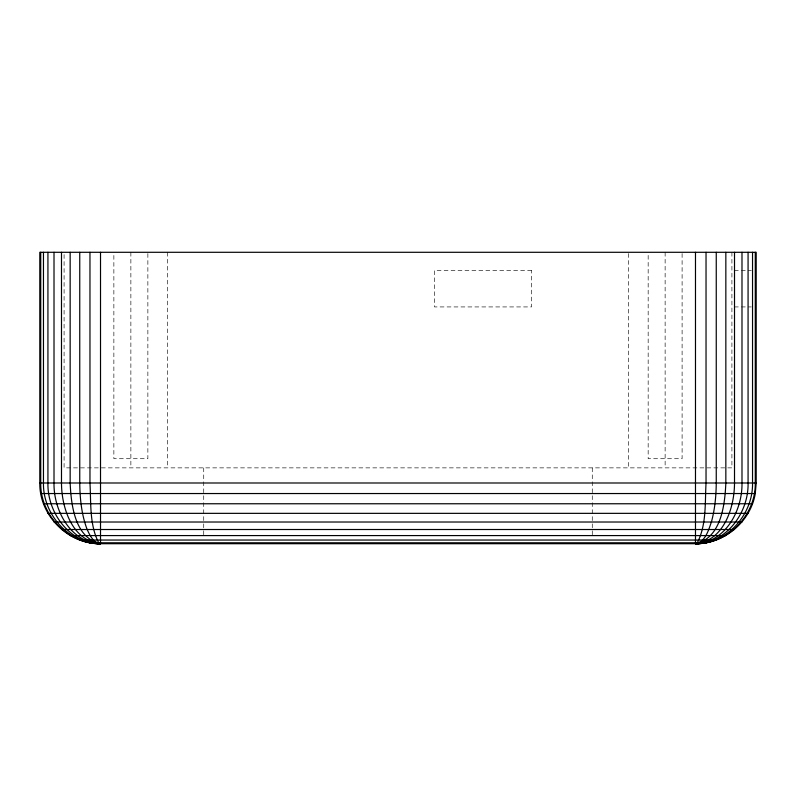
<?xml version="1.0" encoding="UTF-8"?>
<svg xmlns="http://www.w3.org/2000/svg" width="796" height="796" viewBox="0 0 796 796"><rect width="100%" height="100%" fill="white"/><g stroke="black" fill="none" stroke-linecap="round" stroke-linejoin="round"><path stroke-width="0.6" stroke-dasharray="3.98 2.98" d="M734.34 270.501L751.344 270.501M734.34 306.928L751.344 306.928M731.912 252.292L731.912 467.869L64.088 467.869L64.088 253.526M682.102 253.536L682.102 458.715L648.163 458.715L648.163 253.536M665.128 252.292L665.128 467.869M628.701 253.526L628.701 467.869M592.274 467.869L592.274 522.574M592.274 523.818L592.274 536.245M203.726 467.869L203.726 522.574M203.726 523.818L203.726 536.245M167.299 252.292L167.299 467.869M147.867 253.536L147.867 458.715L113.868 458.715L113.868 253.536M130.872 252.292L130.872 467.869M531.569 270.501L434.427 270.501L434.427 306.928L531.569 306.928L531.569 270.501"/><path stroke-width="1.19" d="M755.275 493.54L756.2 482.993L756.2 252.292L39.8 252.292L39.8 482.993C39.243 515.46 68.048 544.265 100.515 543.708L695.485 543.708C724.141 543.996 750.588 521.808 755.275 493.54L40.725 493.54M695.485 252.292L695.485 543.708L697.316 542.782C706.659 524.634 704.908 502.863 706.032 482.993L706.032 252.292M755.275 252.292L755.275 482.993C755.882 515.102 727.803 544.215 695.485 543.708C705.415 541.897 708.47 530.216 711.395 522.017C714.868 509.321 716.141 496.137 716.251 482.993L716.251 252.292M752.538 252.292L752.538 482.993C753.225 514.057 727.375 544.026 695.485 543.708C721.196 538.176 724.887 504.833 725.843 482.993L725.843 252.292M748.071 252.292L748.071 482.993C748.777 512.355 726.648 543.578 695.485 543.708C723.882 541.041 734.499 507.43 734.509 482.993L734.509 252.292M695.485 543.708C725.544 542.693 742.529 510.077 741.991 482.993L741.991 252.292M39.8 482.993L756.2 482.993M43.462 503.759L752.538 503.759M47.929 513.35L748.071 513.35M54.009 522.017L741.991 522.017M61.491 529.509L734.509 529.509M70.157 535.579L725.843 535.579M79.749 540.046L716.251 540.046M89.968 542.782L706.032 542.782M100.515 252.292L100.515 543.708C68.197 544.215 40.118 515.102 40.725 482.993L40.725 252.292M89.968 252.292L89.968 482.993C91.092 502.863 89.341 524.634 98.684 542.782L100.515 543.708C68.625 544.026 42.775 514.057 43.462 482.993L43.462 252.292M79.749 252.292L79.749 482.993C79.948 498.724 81.52 514.704 87.162 529.509C89.868 535.35 93.301 542.842 100.515 543.708C69.352 543.578 47.223 512.355 47.929 482.993L47.929 252.292M70.157 252.292L70.157 482.993C71.113 504.833 74.804 538.176 100.515 543.708C70.456 542.693 53.471 510.077 54.009 482.993L54.009 252.292M100.515 543.708C72.118 541.041 61.501 507.43 61.491 482.993L61.491 252.292"/></g></svg>
